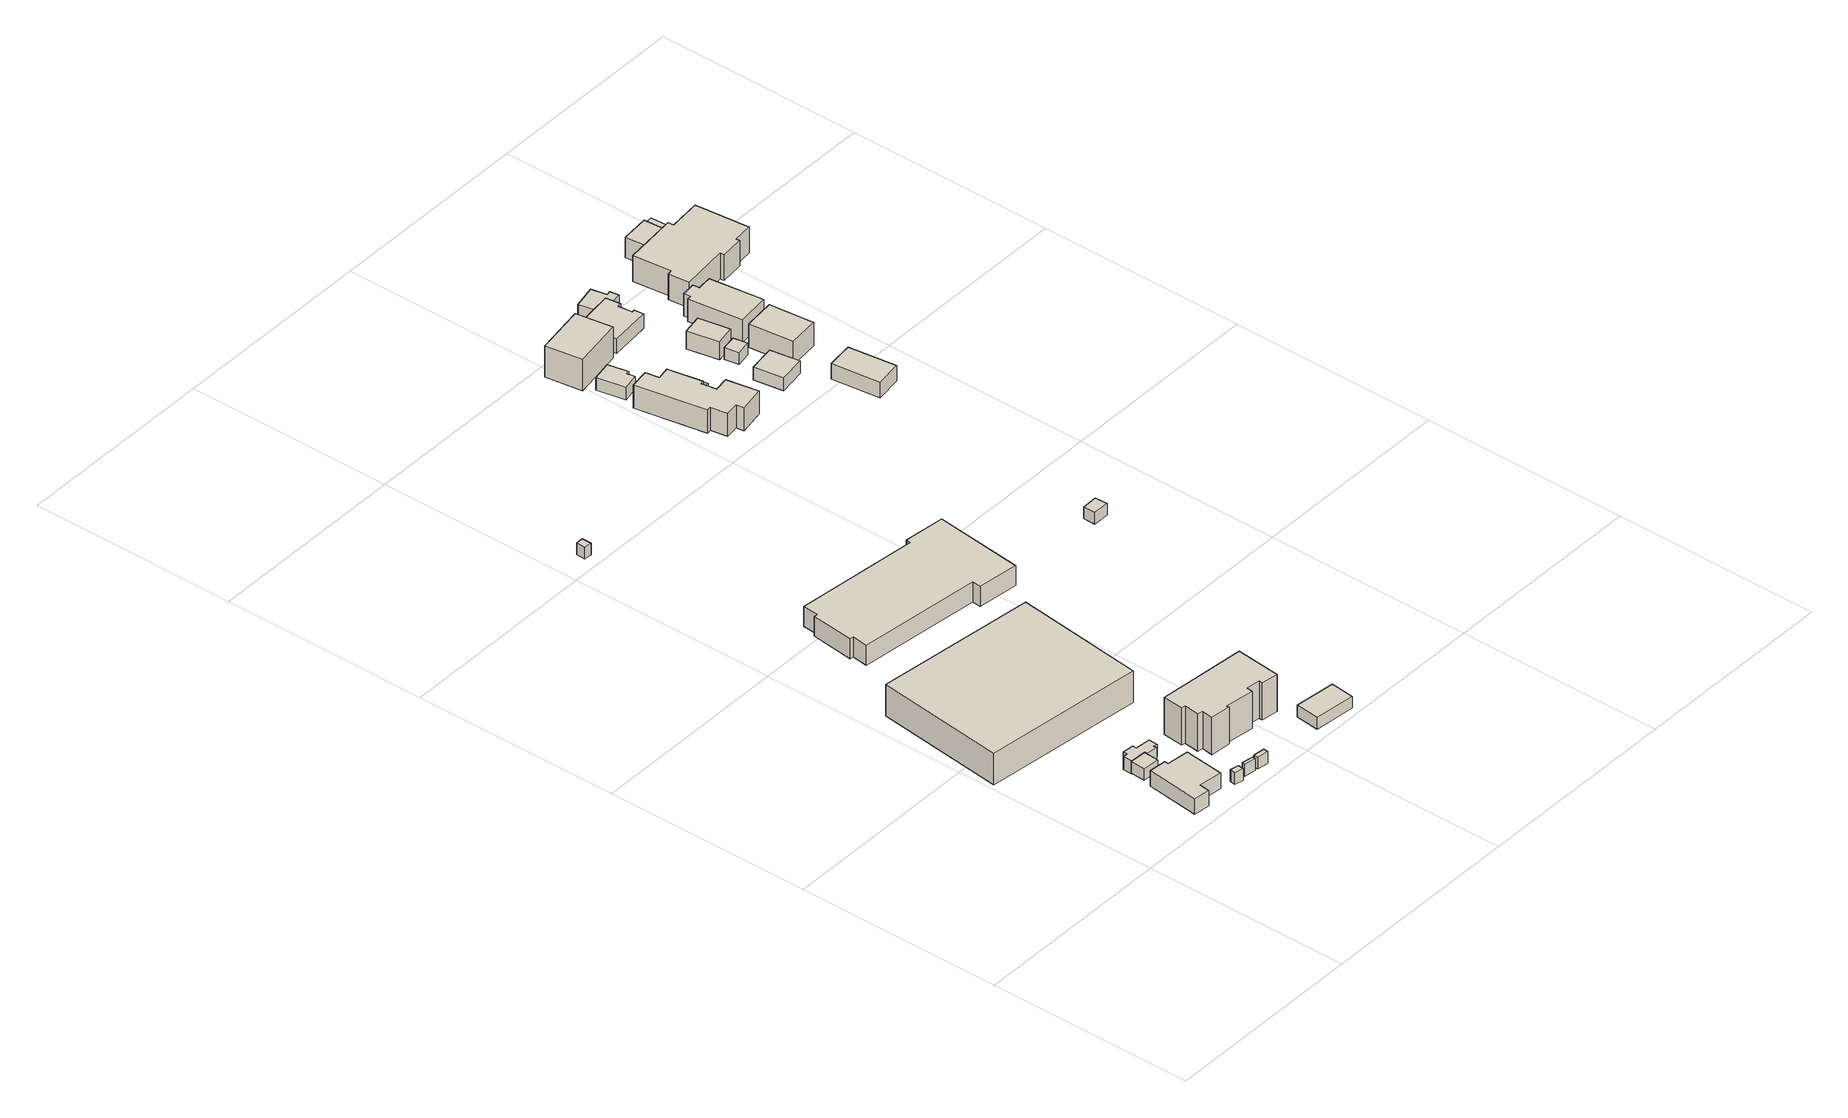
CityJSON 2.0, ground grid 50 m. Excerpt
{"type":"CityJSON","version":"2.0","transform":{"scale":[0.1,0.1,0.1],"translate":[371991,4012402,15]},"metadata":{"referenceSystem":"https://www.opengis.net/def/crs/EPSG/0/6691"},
"CityObjects":{
"building1":{"type":"Building","attributes":{"枝番":1,"利根川水系渡良瀬川洪水浸水想定区域（計画規模）.規模":"L1","利根川水系渡良瀬川洪水浸水想定区域（計画規模）.浸水ランク":"2","利根川水系渡良瀬川洪水浸水想定区域（計画規模）.浸水深":0.56,"利根川水系渡良瀬川洪水浸水想定区域（想定最大規模）.規模":"L2","利根川水系渡良瀬川洪水浸水想定区域（想定最大規模）.浸水ランク":"2","利根川水系渡良瀬川洪水浸水想定区域（想定最大規模）.浸水深":1.34,"利根川水系渡良瀬川洪水浸水想定区域（想定最大規模）.継続時間":16.8,"利根川水系矢場川洪水浸水想定区域（想定最大規模）.規模":"L2","利根川水系矢場川洪水浸水想定区域（想定最大規模）.浸水ランク":"1","利根川水系矢場川洪水浸水想定区域（想定最大規模）.浸水深":0.15,"利根川水系利根川洪水浸水想定区域（計画規模）.規模":"L1","利根川水系利根川洪水浸水想定区域（計画規模）.浸水ランク":"2","利根川水系利根川洪水浸水想定区域（計画規模）.浸水深":1.8,"利根川水系利根川洪水浸水想定区域（想定最大規模）.規模":"L2","利根川水系利根川洪水浸水想定区域（想定最大規模）.浸水ランク":"3","利根川水系利根川洪水浸水想定区域（想定最大規模）.浸水深":4.03,"usage":"411","measuredHeight":4.9,"BuildingDetails.prefecture":"10","BuildingDetails.city":"10207","BuildingDetails.surveyYear":2016},"geometry":[{"type":"Solid","lod":"1","boundaries":[[[[0,1,2,3,4,5,6,7]],[[6,8,9,7]],[[5,10,8,6]],[[4,11,10,5]],[[3,12,11,4]],[[2,13,12,3]],[[1,14,13,2]],[[0,15,14,1]],[[7,9,15,0]],[[8,10,11,12,13,14,15,9]]]]}]},
"building2":{"type":"Building","attributes":{"枝番":1,"利根川水系渡良瀬川洪水浸水想定区域（計画規模）.規模":"L1","利根川水系渡良瀬川洪水浸水想定区域（計画規模）.浸水ランク":"2","利根川水系渡良瀬川洪水浸水想定区域（計画規模）.浸水深":0.89,"利根川水系渡良瀬川洪水浸水想定区域（想定最大規模）.規模":"L2","利根川水系渡良瀬川洪水浸水想定区域（想定最大規模）.浸水ランク":"2","利根川水系渡良瀬川洪水浸水想定区域（想定最大規模）.浸水深":1.68,"利根川水系渡良瀬川洪水浸水想定区域（想定最大規模）.継続時間":16.8,"利根川水系矢場川洪水浸水想定区域（想定最大規模）.規模":"L2","利根川水系矢場川洪水浸水想定区域（想定最大規模）.浸水ランク":"1","利根川水系矢場川洪水浸水想定区域（想定最大規模）.浸水深":0.45,"利根川水系利根川洪水浸水想定区域（計画規模）.規模":"L1","利根川水系利根川洪水浸水想定区域（計画規模）.浸水ランク":"2","利根川水系利根川洪水浸水想定区域（計画規模）.浸水深":2.1,"利根川水系利根川洪水浸水想定区域（想定最大規模）.規模":"L2","利根川水系利根川洪水浸水想定区域（想定最大規模）.浸水ランク":"3","利根川水系利根川洪水浸水想定区域（想定最大規模）.浸水深":4.33,"measuredHeight":3.6,"BuildingDetails.prefecture":"10","BuildingDetails.city":"10207"},"geometry":[{"type":"Solid","lod":"1","boundaries":[[[[16,17,18,19]],[[18,20,21,19]],[[17,22,20,18]],[[16,23,22,17]],[[19,21,23,16]],[[20,22,23,21]]]]}]},
"building3":{"type":"Building","attributes":{"枝番":1,"利根川水系渡良瀬川洪水浸水想定区域（計画規模）.規模":"L1","利根川水系渡良瀬川洪水浸水想定区域（計画規模）.浸水ランク":"2","利根川水系渡良瀬川洪水浸水想定区域（計画規模）.浸水深":0.82,"利根川水系渡良瀬川洪水浸水想定区域（想定最大規模）.規模":"L2","利根川水系渡良瀬川洪水浸水想定区域（想定最大規模）.浸水ランク":"2","利根川水系渡良瀬川洪水浸水想定区域（想定最大規模）.浸水深":1.62,"利根川水系渡良瀬川洪水浸水想定区域（想定最大規模）.継続時間":16.8,"利根川水系矢場川洪水浸水想定区域（想定最大規模）.規模":"L2","利根川水系矢場川洪水浸水想定区域（想定最大規模）.浸水ランク":"1","利根川水系矢場川洪水浸水想定区域（想定最大規模）.浸水深":0.35,"利根川水系多々良川洪水浸水想定区域（想定最大規模）.規模":"L2","利根川水系多々良川洪水浸水想定区域（想定最大規模）.浸水ランク":"2","利根川水系多々良川洪水浸水想定区域（想定最大規模）.浸水深":0.7,"利根川水系利根川洪水浸水想定区域（計画規模）.規模":"L1","利根川水系利根川洪水浸水想定区域（計画規模）.浸水ランク":"2","利根川水系利根川洪水浸水想定区域（計画規模）.浸水深":2,"利根川水系利根川洪水浸水想定区域（想定最大規模）.規模":"L2","利根川水系利根川洪水浸水想定区域（想定最大規模）.浸水ランク":"3","利根川水系利根川洪水浸水想定区域（想定最大規模）.浸水深":4.23,"usage":"411","measuredHeight":3.8,"BuildingDetails.prefecture":"10","BuildingDetails.city":"10207","BuildingDetails.surveyYear":2016},"geometry":[{"type":"Solid","lod":"1","boundaries":[[[[24,25,26,27,28,29,30,31,32,33,34,35]],[[34,36,37,35]],[[33,38,36,34]],[[32,39,38,33]],[[31,40,39,32]],[[30,41,40,31]],[[29,42,41,30]],[[28,43,42,29]],[[27,44,43,28]],[[26,45,44,27]],[[25,46,45,26]],[[24,47,46,25]],[[35,37,47,24]],[[36,38,39,40,41,42,43,44,45,46,47,37]]]]}]},
"building4":{"type":"Building","attributes":{"枝番":1,"利根川水系渡良瀬川洪水浸水想定区域（計画規模）.規模":"L1","利根川水系渡良瀬川洪水浸水想定区域（計画規模）.浸水ランク":"1","利根川水系渡良瀬川洪水浸水想定区域（計画規模）.浸水深":0.45,"利根川水系渡良瀬川洪水浸水想定区域（計画規模）.継続時間":1.1,"利根川水系渡良瀬川洪水浸水想定区域（想定最大規模）.規模":"L2","利根川水系渡良瀬川洪水浸水想定区域（想定最大規模）.浸水ランク":"2","利根川水系渡良瀬川洪水浸水想定区域（想定最大規模）.浸水深":1.2,"利根川水系渡良瀬川洪水浸水想定区域（想定最大規模）.継続時間":21.2,"利根川水系矢場川洪水浸水想定区域（想定最大規模）.規模":"L2","利根川水系矢場川洪水浸水想定区域（想定最大規模）.浸水ランク":"1","利根川水系矢場川洪水浸水想定区域（想定最大規模）.浸水深":0.02,"利根川水系利根川洪水浸水想定区域（計画規模）.規模":"L1","利根川水系利根川洪水浸水想定区域（計画規模）.浸水ランク":"2","利根川水系利根川洪水浸水想定区域（計画規模）.浸水深":1.7,"利根川水系利根川洪水浸水想定区域（想定最大規模）.規模":"L2","利根川水系利根川洪水浸水想定区域（想定最大規模）.浸水ランク":"3","利根川水系利根川洪水浸水想定区域（想定最大規模）.浸水深":3.93,"BuildingDetails.prefecture":"10","BuildingDetails.city":"10207"},"geometry":[{"type":"Solid","lod":"1","boundaries":[[[[48,49,50,51]],[[50,52,53,51]],[[49,54,52,50]],[[48,55,54,49]],[[51,53,55,48]],[[52,54,55,53]]]]}]},
"building5":{"type":"Building","attributes":{"枝番":1,"利根川水系渡良瀬川洪水浸水想定区域（計画規模）.規模":"L1","利根川水系渡良瀬川洪水浸水想定区域（計画規模）.浸水ランク":"2","利根川水系渡良瀬川洪水浸水想定区域（計画規模）.浸水深":0.54,"利根川水系渡良瀬川洪水浸水想定区域（計画規模）.継続時間":3.1,"利根川水系渡良瀬川洪水浸水想定区域（想定最大規模）.規模":"L2","利根川水系渡良瀬川洪水浸水想定区域（想定最大規模）.浸水ランク":"2","利根川水系渡良瀬川洪水浸水想定区域（想定最大規模）.浸水深":1.29,"利根川水系渡良瀬川洪水浸水想定区域（想定最大規模）.継続時間":29,"利根川水系矢場川洪水浸水想定区域（想定最大規模）.規模":"L2","利根川水系矢場川洪水浸水想定区域（想定最大規模）.浸水ランク":"1","利根川水系矢場川洪水浸水想定区域（想定最大規模）.浸水深":0.12,"利根川水系利根川洪水浸水想定区域（計画規模）.規模":"L1","利根川水系利根川洪水浸水想定区域（計画規模）.浸水ランク":"2","利根川水系利根川洪水浸水想定区域（計画規模）.浸水深":1.8,"利根川水系利根川洪水浸水想定区域（想定最大規模）.規模":"L2","利根川水系利根川洪水浸水想定区域（想定最大規模）.浸水ランク":"3","利根川水系利根川洪水浸水想定区域（想定最大規模）.浸水深":4.03,"BuildingDetails.prefecture":"10","BuildingDetails.city":"10207"},"geometry":[{"type":"Solid","lod":"1","boundaries":[[[[56,57,58,59]],[[58,60,61,59]],[[57,62,60,58]],[[56,63,62,57]],[[59,61,63,56]],[[60,62,63,61]]]]}]},
"building6":{"type":"Building","attributes":{"枝番":1,"利根川水系渡良瀬川洪水浸水想定区域（計画規模）.規模":"L1","利根川水系渡良瀬川洪水浸水想定区域（計画規模）.浸水ランク":"2","利根川水系渡良瀬川洪水浸水想定区域（計画規模）.浸水深":1.13,"利根川水系渡良瀬川洪水浸水想定区域（計画規模）.継続時間":7.5,"利根川水系渡良瀬川洪水浸水想定区域（想定最大規模）.規模":"L2","利根川水系渡良瀬川洪水浸水想定区域（想定最大規模）.浸水ランク":"2","利根川水系渡良瀬川洪水浸水想定区域（想定最大規模）.浸水深":2.06,"利根川水系渡良瀬川洪水浸水想定区域（想定最大規模）.継続時間":78.6,"利根川水系矢場川洪水浸水想定区域（想定最大規模）.規模":"L2","利根川水系矢場川洪水浸水想定区域（想定最大規模）.浸水ランク":"2","利根川水系矢場川洪水浸水想定区域（想定最大規模）.浸水深":0.75,"利根川水系矢場川洪水浸水想定区域（想定最大規模）.継続時間":5,"利根川水系多々良川洪水浸水想定区域（想定最大規模）.規模":"L2","利根川水系多々良川洪水浸水想定区域（想定最大規模）.浸水ランク":"1","利根川水系多々良川洪水浸水想定区域（想定最大規模）.浸水深":0.4,"利根川水系利根川洪水浸水想定区域（計画規模）.規模":"L1","利根川水系利根川洪水浸水想定区域（計画規模）.浸水ランク":"2","利根川水系利根川洪水浸水想定区域（計画規模）.浸水深":2.4,"利根川水系利根川洪水浸水想定区域（想定最大規模）.規模":"L2","利根川水系利根川洪水浸水想定区域（想定最大規模）.浸水ランク":"3","利根川水系利根川洪水浸水想定区域（想定最大規模）.浸水深":4.63,"usage":"441","measuredHeight":14.6,"BuildingDetails.prefecture":"10","BuildingDetails.city":"10207","BuildingDetails.surveyYear":2016},"geometry":[{"type":"Solid","lod":"1","boundaries":[[[[64,65,66,67]],[[66,68,69,67]],[[65,70,68,66]],[[64,71,70,65]],[[67,69,71,64]],[[68,70,71,69]]]]}]},
"building7":{"type":"Building","attributes":{"枝番":1,"利根川水系渡良瀬川洪水浸水想定区域（計画規模）.規模":"L1","利根川水系渡良瀬川洪水浸水想定区域（計画規模）.浸水ランク":"2","利根川水系渡良瀬川洪水浸水想定区域（計画規模）.浸水深":0.52,"利根川水系渡良瀬川洪水浸水想定区域（計画規模）.継続時間":3.1,"利根川水系渡良瀬川洪水浸水想定区域（想定最大規模）.規模":"L2","利根川水系渡良瀬川洪水浸水想定区域（想定最大規模）.浸水ランク":"2","利根川水系渡良瀬川洪水浸水想定区域（想定最大規模）.浸水深":1.26,"利根川水系渡良瀬川洪水浸水想定区域（想定最大規模）.継続時間":29,"利根川水系矢場川洪水浸水想定区域（想定最大規模）.規模":"L2","利根川水系矢場川洪水浸水想定区域（想定最大規模）.浸水ランク":"1","利根川水系矢場川洪水浸水想定区域（想定最大規模）.浸水深":0.1,"利根川水系利根川洪水浸水想定区域（計画規模）.規模":"L1","利根川水系利根川洪水浸水想定区域（計画規模）.浸水ランク":"2","利根川水系利根川洪水浸水想定区域（計画規模）.浸水深":1.8,"利根川水系利根川洪水浸水想定区域（想定最大規模）.規模":"L2","利根川水系利根川洪水浸水想定区域（想定最大規模）.浸水ランク":"3","利根川水系利根川洪水浸水想定区域（想定最大規模）.浸水深":4.03,"BuildingDetails.prefecture":"10","BuildingDetails.city":"10207"},"geometry":[{"type":"Solid","lod":"1","boundaries":[[[[72,73,74,75]],[[74,76,77,75]],[[73,78,76,74]],[[72,79,78,73]],[[75,77,79,72]],[[76,78,79,77]]]]}]},
"building8":{"type":"Building","attributes":{"枝番":1,"利根川水系渡良瀬川洪水浸水想定区域（計画規模）.規模":"L1","利根川水系渡良瀬川洪水浸水想定区域（計画規模）.浸水ランク":"2","利根川水系渡良瀬川洪水浸水想定区域（計画規模）.浸水深":0.8,"利根川水系渡良瀬川洪水浸水想定区域（想定最大規模）.規模":"L2","利根川水系渡良瀬川洪水浸水想定区域（想定最大規模）.浸水ランク":"2","利根川水系渡良瀬川洪水浸水想定区域（想定最大規模）.浸水深":1.68,"利根川水系渡良瀬川洪水浸水想定区域（想定最大規模）.継続時間":9.3,"利根川水系矢場川洪水浸水想定区域（想定最大規模）.規模":"L2","利根川水系矢場川洪水浸水想定区域（想定最大規模）.浸水ランク":"1","利根川水系矢場川洪水浸水想定区域（想定最大規模）.浸水深":0.3,"利根川水系多々良川洪水浸水想定区域（想定最大規模）.規模":"L2","利根川水系多々良川洪水浸水想定区域（想定最大規模）.浸水ランク":"1","利根川水系多々良川洪水浸水想定区域（想定最大規模）.浸水深":0.13,"利根川水系利根川洪水浸水想定区域（計画規模）.規模":"L1","利根川水系利根川洪水浸水想定区域（計画規模）.浸水ランク":"2","利根川水系利根川洪水浸水想定区域（計画規模）.浸水深":1.9,"利根川水系利根川洪水浸水想定区域（想定最大規模）.規模":"L2","利根川水系利根川洪水浸水想定区域（想定最大規模）.浸水ランク":"3","利根川水系利根川洪水浸水想定区域（想定最大規模）.浸水深":4.13,"BuildingDetails.prefecture":"10","BuildingDetails.city":"10207"},"geometry":[{"type":"Solid","lod":"1","boundaries":[[[[80,81,82,83]],[[82,84,85,83]],[[81,86,84,82]],[[80,87,86,81]],[[83,85,87,80]],[[84,86,87,85]]]]}]},
"building9":{"type":"Building","attributes":{"枝番":1,"利根川水系渡良瀬川洪水浸水想定区域（計画規模）.規模":"L1","利根川水系渡良瀬川洪水浸水想定区域（計画規模）.浸水ランク":"1","利根川水系渡良瀬川洪水浸水想定区域（計画規模）.浸水深":0.28,"利根川水系渡良瀬川洪水浸水想定区域（想定最大規模）.規模":"L2","利根川水系渡良瀬川洪水浸水想定区域（想定最大規模）.浸水ランク":"2","利根川水系渡良瀬川洪水浸水想定区域（想定最大規模）.浸水深":1.02,"利根川水系渡良瀬川洪水浸水想定区域（想定最大規模）.継続時間":22.6,"利根川水系矢場川洪水浸水想定区域（想定最大規模）.規模":"L2","利根川水系矢場川洪水浸水想定区域（想定最大規模）.浸水ランク":"1","利根川水系矢場川洪水浸水想定区域（想定最大規模）.浸水深":0.04,"利根川水系利根川洪水浸水想定区域（計画規模）.規模":"L1","利根川水系利根川洪水浸水想定区域（計画規模）.浸水ランク":"2","利根川水系利根川洪水浸水想定区域（計画規模）.浸水深":1.6,"利根川水系利根川洪水浸水想定区域（想定最大規模）.規模":"L2","利根川水系利根川洪水浸水想定区域（想定最大規模）.浸水ランク":"3","利根川水系利根川洪水浸水想定区域（想定最大規模）.浸水深":3.83,"usage":"411","measuredHeight":11.7,"BuildingDetails.prefecture":"10","BuildingDetails.city":"10207","BuildingDetails.surveyYear":2016},"geometry":[{"type":"Solid","lod":"1","boundaries":[[[[88,89,90,91,92,93,94,95,96,97,98,99,100,101]],[[100,102,103,101]],[[99,104,102,100]],[[98,105,104,99]],[[97,106,105,98]],[[96,107,106,97]],[[95,108,107,96]],[[94,109,108,95]],[[93,110,109,94]],[[92,111,110,93]],[[91,112,111,92]],[[90,113,112,91]],[[89,114,113,90]],[[88,115,114,89]],[[101,103,115,88]],[[102,104,105,106,107,108,109,110,111,112,113,114,115,103]]]]}]},
"building10":{"type":"Building","attributes":{"枝番":1,"利根川水系渡良瀬川洪水浸水想定区域（計画規模）.規模":"L1","利根川水系渡良瀬川洪水浸水想定区域（計画規模）.浸水ランク":"2","利根川水系渡良瀬川洪水浸水想定区域（計画規模）.浸水深":0.55,"利根川水系渡良瀬川洪水浸水想定区域（計画規模）.継続時間":3.1,"利根川水系渡良瀬川洪水浸水想定区域（想定最大規模）.規模":"L2","利根川水系渡良瀬川洪水浸水想定区域（想定最大規模）.浸水ランク":"2","利根川水系渡良瀬川洪水浸水想定区域（想定最大規模）.浸水深":1.26,"利根川水系渡良瀬川洪水浸水想定区域（想定最大規模）.継続時間":29,"利根川水系矢場川洪水浸水想定区域（想定最大規模）.規模":"L2","利根川水系矢場川洪水浸水想定区域（想定最大規模）.浸水ランク":"1","利根川水系矢場川洪水浸水想定区域（想定最大規模）.浸水深":0.15,"利根川水系利根川洪水浸水想定区域（計画規模）.規模":"L1","利根川水系利根川洪水浸水想定区域（計画規模）.浸水ランク":"2","利根川水系利根川洪水浸水想定区域（計画規模）.浸水深":1.9,"利根川水系利根川洪水浸水想定区域（想定最大規模）.規模":"L2","利根川水系利根川洪水浸水想定区域（想定最大規模）.浸水ランク":"3","利根川水系利根川洪水浸水想定区域（想定最大規模）.浸水深":4.13,"BuildingDetails.prefecture":"10","BuildingDetails.city":"10207"},"geometry":[{"type":"Solid","lod":"1","boundaries":[[[[116,117,118,119]],[[118,120,121,119]],[[117,122,120,118]],[[116,123,122,117]],[[119,121,123,116]],[[120,122,123,121]]]]}]},
"building11":{"type":"Building","attributes":{"枝番":1,"利根川水系渡良瀬川洪水浸水想定区域（計画規模）.規模":"L1","利根川水系渡良瀬川洪水浸水想定区域（計画規模）.浸水ランク":"2","利根川水系渡良瀬川洪水浸水想定区域（計画規模）.浸水深":0.96,"利根川水系渡良瀬川洪水浸水想定区域（計画規模）.継続時間":6.2,"利根川水系渡良瀬川洪水浸水想定区域（想定最大規模）.規模":"L2","利根川水系渡良瀬川洪水浸水想定区域（想定最大規模）.浸水ランク":"2","利根川水系渡良瀬川洪水浸水想定区域（想定最大規模）.浸水深":1.72,"利根川水系渡良瀬川洪水浸水想定区域（想定最大規模）.継続時間":68.7,"利根川水系矢場川洪水浸水想定区域（想定最大規模）.規模":"L2","利根川水系矢場川洪水浸水想定区域（想定最大規模）.浸水ランク":"1","利根川水系矢場川洪水浸水想定区域（想定最大規模）.浸水深":0.45,"利根川水系多々良川洪水浸水想定区域（想定最大規模）.規模":"L2","利根川水系多々良川洪水浸水想定区域（想定最大規模）.浸水ランク":"1","利根川水系多々良川洪水浸水想定区域（想定最大規模）.浸水深":0.11,"利根川水系利根川洪水浸水想定区域（計画規模）.規模":"L1","利根川水系利根川洪水浸水想定区域（計画規模）.浸水ランク":"2","利根川水系利根川洪水浸水想定区域（計画規模）.浸水深":2.1,"利根川水系利根川洪水浸水想定区域（想定最大規模）.規模":"L2","利根川水系利根川洪水浸水想定区域（想定最大規模）.浸水ランク":"3","利根川水系利根川洪水浸水想定区域（想定最大規模）.浸水深":4.33,"usage":"431","measuredHeight":5.6,"BuildingDetails.prefecture":"10","BuildingDetails.city":"10207","BuildingDetails.surveyYear":2016},"geometry":[{"type":"Solid","lod":"1","boundaries":[[[[124,125,126,127,128,129,130,131,132,133,134,135]],[[134,136,137,135]],[[133,138,136,134]],[[132,139,138,133]],[[131,140,139,132]],[[130,141,140,131]],[[129,142,141,130]],[[128,143,142,129]],[[127,144,143,128]],[[126,145,144,127]],[[125,146,145,126]],[[124,147,146,125]],[[135,137,147,124]],[[136,138,139,140,141,142,143,144,145,146,147,137]]]]}]},
"building12":{"type":"Building","attributes":{"枝番":1,"利根川水系渡良瀬川洪水浸水想定区域（計画規模）.規模":"L1","利根川水系渡良瀬川洪水浸水想定区域（計画規模）.浸水ランク":"2","利根川水系渡良瀬川洪水浸水想定区域（計画規模）.浸水深":0.55,"利根川水系渡良瀬川洪水浸水想定区域（計画規模）.継続時間":0.9,"利根川水系渡良瀬川洪水浸水想定区域（想定最大規模）.規模":"L2","利根川水系渡良瀬川洪水浸水想定区域（想定最大規模）.浸水ランク":"2","利根川水系渡良瀬川洪水浸水想定区域（想定最大規模）.浸水深":1.27,"利根川水系渡良瀬川洪水浸水想定区域（想定最大規模）.継続時間":37.7,"利根川水系矢場川洪水浸水想定区域（想定最大規模）.規模":"L2","利根川水系矢場川洪水浸水想定区域（想定最大規模）.浸水ランク":"1","利根川水系矢場川洪水浸水想定区域（想定最大規模）.浸水深":0.18,"利根川水系多々良川洪水浸水想定区域（想定最大規模）.規模":"L2","利根川水系多々良川洪水浸水想定区域（想定最大規模）.浸水ランク":"1","利根川水系多々良川洪水浸水想定区域（想定最大規模）.浸水深":0.04,"利根川水系利根川洪水浸水想定区域（計画規模）.規模":"L1","利根川水系利根川洪水浸水想定区域（計画規模）.浸水ランク":"2","利根川水系利根川洪水浸水想定区域（計画規模）.浸水深":2.1,"利根川水系利根川洪水浸水想定区域（想定最大規模）.規模":"L2","利根川水系利根川洪水浸水想定区域（想定最大規模）.浸水ランク":"3","利根川水系利根川洪水浸水想定区域（想定最大規模）.浸水深":4.33,"usage":"454","BuildingDetails.prefecture":"10","BuildingDetails.city":"10207","BuildingDetails.surveyYear":2016},"geometry":[{"type":"Solid","lod":"1","boundaries":[[[[148,149,150,151]],[[150,152,153,151]],[[149,154,152,150]],[[148,155,154,149]],[[151,153,155,148]],[[152,154,155,153]]]]}]},
"building13":{"type":"Building","attributes":{"枝番":1,"利根川水系渡良瀬川洪水浸水想定区域（想定最大規模）.規模":"L2","利根川水系渡良瀬川洪水浸水想定区域（想定最大規模）.浸水ランク":"2","利根川水系渡良瀬川洪水浸水想定区域（想定最大規模）.浸水深":0.79,"利根川水系渡良瀬川洪水浸水想定区域（想定最大規模）.継続時間":1.2,"利根川水系利根川洪水浸水想定区域（計画規模）.規模":"L1","利根川水系利根川洪水浸水想定区域（計画規模）.浸水ランク":"2","利根川水系利根川洪水浸水想定区域（計画規模）.浸水深":1,"利根川水系利根川洪水浸水想定区域（想定最大規模）.規模":"L2","利根川水系利根川洪水浸水想定区域（想定最大規模）.浸水ランク":"3","利根川水系利根川洪水浸水想定区域（想定最大規模）.浸水深":3.23,"measuredHeight":6.2,"BuildingDetails.prefecture":"10","BuildingDetails.city":"10207"},"geometry":[{"type":"Solid","lod":"1","boundaries":[[[[156,157,158,159,160,161]],[[160,162,163,161]],[[159,164,162,160]],[[158,165,164,159]],[[157,166,165,158]],[[156,167,166,157]],[[161,163,167,156]],[[162,164,165,166,167,163]]]]}]},
"building14":{"type":"Building","attributes":{"枝番":1,"利根川水系渡良瀬川洪水浸水想定区域（計画規模）.規模":"L1","利根川水系渡良瀬川洪水浸水想定区域（計画規模）.浸水ランク":"1","利根川水系渡良瀬川洪水浸水想定区域（計画規模）.浸水深":0.14,"利根川水系渡良瀬川洪水浸水想定区域（計画規模）.継続時間":3.7,"利根川水系渡良瀬川洪水浸水想定区域（想定最大規模）.規模":"L2","利根川水系渡良瀬川洪水浸水想定区域（想定最大規模）.浸水ランク":"2","利根川水系渡良瀬川洪水浸水想定区域（想定最大規模）.浸水深":1.01,"利根川水系渡良瀬川洪水浸水想定区域（想定最大規模）.継続時間":24.6,"利根川水系矢場川洪水浸水想定区域（想定最大規模）.規模":"L2","利根川水系矢場川洪水浸水想定区域（想定最大規模）.浸水ランク":"1","利根川水系矢場川洪水浸水想定区域（想定最大規模）.浸水深":0.16,"利根川水系多々良川洪水浸水想定区域（想定最大規模）.規模":"L2","利根川水系多々良川洪水浸水想定区域（想定最大規模）.浸水ランク":"1","利根川水系多々良川洪水浸水想定区域（想定最大規模）.浸水深":0.02,"利根川水系利根川洪水浸水想定区域（計画規模）.規模":"L1","利根川水系利根川洪水浸水想定区域（計画規模）.浸水ランク":"2","利根川水系利根川洪水浸水想定区域（計画規模）.浸水深":1.3,"利根川水系利根川洪水浸水想定区域（想定最大規模）.規模":"L2","利根川水系利根川洪水浸水想定区域（想定最大規模）.浸水ランク":"3","利根川水系利根川洪水浸水想定区域（想定最大規模）.浸水深":3.53,"usage":"411","measuredHeight":7.4,"BuildingDetails.prefecture":"10","BuildingDetails.city":"10207","BuildingDetails.surveyYear":2016},"geometry":[{"type":"Solid","lod":"1","boundaries":[[[[168,169,170,171,172,173,174,175,176,177,178,179,180,181]],[[180,182,183,181]],[[179,184,182,180]],[[178,185,184,179]],[[177,186,185,178]],[[176,187,186,177]],[[175,188,187,176]],[[174,189,188,175]],[[173,190,189,174]],[[172,191,190,173]],[[171,192,191,172]],[[170,193,192,171]],[[169,194,193,170]],[[168,195,194,169]],[[181,183,195,168]],[[182,184,185,186,187,188,189,190,191,192,193,194,195,183]]]]}]},
"building15":{"type":"Building","attributes":{"枝番":1,"利根川水系渡良瀬川洪水浸水想定区域（計画規模）.規模":"L1","利根川水系渡良瀬川洪水浸水想定区域（計画規模）.浸水ランク":"2","利根川水系渡良瀬川洪水浸水想定区域（計画規模）.浸水深":0.54,"利根川水系渡良瀬川洪水浸水想定区域（計画規模）.継続時間":3.7,"利根川水系渡良瀬川洪水浸水想定区域（想定最大規模）.規模":"L2","利根川水系渡良瀬川洪水浸水想定区域（想定最大規模）.浸水ランク":"1","利根川水系渡良瀬川洪水浸水想定区域（想定最大規模）.浸水深":0.09,"利根川水系渡良瀬川洪水浸水想定区域（想定最大規模）.継続時間":1.2,"利根川水系矢場川洪水浸水想定区域（想定最大規模）.規模":"L2","利根川水系矢場川洪水浸水想定区域（想定最大規模）.浸水ランク":"1","利根川水系矢場川洪水浸水想定区域（想定最大規模）.浸水深":0.05,"利根川水系利根川洪水浸水想定区域（計画規模）.規模":"L1","利根川水系利根川洪水浸水想定区域（計画規模）.浸水ランク":"1","利根川水系利根川洪水浸水想定区域（計画規模）.浸水深":0.302,"利根川水系利根川洪水浸水想定区域（想定最大規模）.規模":"L2","利根川水系利根川洪水浸水想定区域（想定最大規模）.浸水ランク":"2","利根川水系利根川洪水浸水想定区域（想定最大規模）.浸水深":2.53,"usage":"411","measuredHeight":9.2,"BuildingDetails.prefecture":"10","BuildingDetails.city":"10207","BuildingDetails.surveyYear":2016},"geometry":[{"type":"Solid","lod":"1","boundaries":[[[[196,197,198,199]],[[198,200,201,199]],[[197,202,200,198]],[[196,203,202,197]],[[199,201,203,196]],[[200,202,203,201]]]]}]},
"building16":{"type":"Building","attributes":{"枝番":1,"利根川水系渡良瀬川洪水浸水想定区域（計画規模）.規模":"L1","利根川水系渡良瀬川洪水浸水想定区域（計画規模）.浸水ランク":"1","利根川水系渡良瀬川洪水浸水想定区域（計画規模）.浸水深":0.14,"利根川水系渡良瀬川洪水浸水想定区域（計画規模）.継続時間":3.7,"利根川水系渡良瀬川洪水浸水想定区域（想定最大規模）.規模":"L2","利根川水系渡良瀬川洪水浸水想定区域（想定最大規模）.浸水ランク":"2","利根川水系渡良瀬川洪水浸水想定区域（想定最大規模）.浸水深":1.03,"利根川水系渡良瀬川洪水浸水想定区域（想定最大規模）.継続時間":1.2,"利根川水系矢場川洪水浸水想定区域（想定最大規模）.規模":"L2","利根川水系多々良川洪水浸水想定区域（想定最大規模）.規模":"L2","利根川水系利根川洪水浸水想定区域（計画規模）.規模":"L1","利根川水系利根川洪水浸水想定区域（計画規模）.浸水ランク":"2","利根川水系利根川洪水浸水想定区域（計画規模）.浸水深":1.3,"利根川水系利根川洪水浸水想定区域（想定最大規模）.規模":"L2","利根川水系利根川洪水浸水想定区域（想定最大規模）.浸水ランク":"3","利根川水系利根川洪水浸水想定区域（想定最大規模）.浸水深":3.53,"BuildingDetails.prefecture":"10","BuildingDetails.city":"10207"},"geometry":[{"type":"Solid","lod":"1","boundaries":[[[[204,205,206,207]],[[206,208,209,207]],[[205,210,208,206]],[[204,211,210,205]],[[207,209,211,204]],[[208,210,211,209]]]]}]},
"building17":{"type":"Building","attributes":{"枝番":1,"利根川水系渡良瀬川洪水浸水想定区域（計画規模）.規模":"L1","利根川水系渡良瀬川洪水浸水想定区域（計画規模）.浸水ランク":"1","利根川水系渡良瀬川洪水浸水想定区域（計画規模）.浸水深":0.04,"利根川水系渡良瀬川洪水浸水想定区域（想定最大規模）.規模":"L2","利根川水系渡良瀬川洪水浸水想定区域（想定最大規模）.浸水ランク":"2","利根川水系渡良瀬川洪水浸水想定区域（想定最大規模）.浸水深":0.57,"利根川水系渡良瀬川洪水浸水想定区域（想定最大規模）.継続時間":4.7,"利根川水系矢場川洪水浸水想定区域（想定最大規模）.規模":"L2","利根川水系利根川洪水浸水想定区域（計画規模）.規模":"L1","利根川水系利根川洪水浸水想定区域（計画規模）.浸水ランク":"2","利根川水系利根川洪水浸水想定区域（計画規模）.浸水深":0.802,"利根川水系利根川洪水浸水想定区域（想定最大規模）.規模":"L2","利根川水系利根川洪水浸水想定区域（想定最大規模）.浸水ランク":"3","利根川水系利根川洪水浸水想定区域（想定最大規模）.浸水深":3.03,"usage":"411","measuredHeight":5.7,"BuildingDetails.prefecture":"10","BuildingDetails.city":"10207","BuildingDetails.surveyYear":2016},"geometry":[{"type":"Solid","lod":"1","boundaries":[[[[212,213,214,215,216,217,218,219]],[[218,220,221,219]],[[217,222,220,218]],[[216,223,222,217]],[[215,224,223,216]],[[214,225,224,215]],[[213,226,225,214]],[[212,227,226,213]],[[219,221,227,212]],[[220,222,223,224,225,226,227,221]]]]}]},
"building18":{"type":"Building","attributes":{"枝番":1,"利根川水系渡良瀬川洪水浸水想定区域（計画規模）.規模":"L1","利根川水系渡良瀬川洪水浸水想定区域（計画規模）.浸水ランク":"1","利根川水系渡良瀬川洪水浸水想定区域（計画規模）.浸水深":0.13,"利根川水系渡良瀬川洪水浸水想定区域（想定最大規模）.規模":"L2","利根川水系渡良瀬川洪水浸水想定区域（想定最大規模）.浸水ランク":"2","利根川水系渡良瀬川洪水浸水想定区域（想定最大規模）.浸水深":0.51,"利根川水系渡良瀬川洪水浸水想定区域（想定最大規模）.継続時間":4.4,"利根川水系利根川洪水浸水想定区域（計画規模）.規模":"L1","利根川水系利根川洪水浸水想定区域（計画規模）.浸水ランク":"2","利根川水系利根川洪水浸水想定区域（計画規模）.浸水深":1,"利根川水系利根川洪水浸水想定区域（想定最大規模）.規模":"L2","利根川水系利根川洪水浸水想定区域（想定最大規模）.浸水ランク":"3","利根川水系利根川洪水浸水想定区域（想定最大規模）.浸水深":3.23,"usage":"411","measuredHeight":3.5,"BuildingDetails.prefecture":"10","BuildingDetails.city":"10207","BuildingDetails.surveyYear":2016},"geometry":[{"type":"Solid","lod":"1","boundaries":[[[[228,229,230,231]],[[230,232,233,231]],[[229,234,232,230]],[[228,235,234,229]],[[231,233,235,228]],[[232,234,235,233]]]]}]},
"building19":{"type":"Building","attributes":{"枝番":1,"利根川水系渡良瀬川洪水浸水想定区域（計画規模）.規模":"L1","利根川水系渡良瀬川洪水浸水想定区域（計画規模）.浸水ランク":"1","利根川水系渡良瀬川洪水浸水想定区域（計画規模）.浸水深":0.03,"利根川水系渡良瀬川洪水浸水想定区域（想定最大規模）.規模":"L2","利根川水系渡良瀬川洪水浸水想定区域（想定最大規模）.浸水ランク":"2","利根川水系渡良瀬川洪水浸水想定区域（想定最大規模）.浸水深":0.7,"利根川水系利根川洪水浸水想定区域（計画規模）.規模":"L1","利根川水系利根川洪水浸水想定区域（計画規模）.浸水ランク":"2","利根川水系利根川洪水浸水想定区域（計画規模）.浸水深":1.1,"利根川水系利根川洪水浸水想定区域（想定最大規模）.規模":"L2","利根川水系利根川洪水浸水想定区域（想定最大規模）.浸水ランク":"3","利根川水系利根川洪水浸水想定区域（想定最大規模）.浸水深":3.33,"BuildingDetails.prefecture":"10","BuildingDetails.city":"10207"},"geometry":[{"type":"Solid","lod":"1","boundaries":[[[[236,237,238,239]],[[238,240,241,239]],[[237,242,240,238]],[[236,243,242,237]],[[239,241,243,236]],[[240,242,243,241]]]]}]},
"building20":{"type":"Building","attributes":{"枝番":1,"利根川水系渡良瀬川洪水浸水想定区域（計画規模）.規模":"L1","利根川水系渡良瀬川洪水浸水想定区域（計画規模）.浸水ランク":"1","利根川水系渡良瀬川洪水浸水想定区域（計画規模）.浸水深":0.03,"利根川水系渡良瀬川洪水浸水想定区域（想定最大規模）.規模":"L2","利根川水系渡良瀬川洪水浸水想定区域（想定最大規模）.浸水ランク":"2","利根川水系渡良瀬川洪水浸水想定区域（想定最大規模）.浸水深":0.81,"利根川水系利根川洪水浸水想定区域（計画規模）.規模":"L1","利根川水系利根川洪水浸水想定区域（計画規模）.浸水ランク":"2","利根川水系利根川洪水浸水想定区域（計画規模）.浸水深":1.1,"利根川水系利根川洪水浸水想定区域（想定最大規模）.規模":"L2","利根川水系利根川洪水浸水想定区域（想定最大規模）.浸水ランク":"3","利根川水系利根川洪水浸水想定区域（想定最大規模）.浸水深":3.33,"usage":"411","measuredHeight":5,"BuildingDetails.prefecture":"10","BuildingDetails.city":"10207","BuildingDetails.surveyYear":2016},"geometry":[{"type":"Solid","lod":"1","boundaries":[[[[244,245,246,247]],[[246,248,249,247]],[[245,250,248,246]],[[244,251,250,245]],[[247,249,251,244]],[[248,250,251,249]]]]}]},
"building21":{"type":"Building","attributes":{"枝番":1,"利根川水系渡良瀬川洪水浸水想定区域（計画規模）.規模":"L1","利根川水系渡良瀬川洪水浸水想定区域（計画規模）.浸水ランク":"1","利根川水系渡良瀬川洪水浸水想定区域（計画規模）.浸水深":0.04,"利根川水系渡良瀬川洪水浸水想定区域（想定最大規模）.規模":"L2","利根川水系渡良瀬川洪水浸水想定区域（想定最大規模）.浸水ランク":"2","利根川水系渡良瀬川洪水浸水想定区域（想定最大規模）.浸水深":0.86,"利根川水系渡良瀬川洪水浸水想定区域（想定最大規模）.継続時間":4.7,"利根川水系矢場川洪水浸水想定区域（想定最大規模）.規模":"L2","利根川水系矢場川洪水浸水想定区域（想定最大規模）.浸水ランク":"1","利根川水系矢場川洪水浸水想定区域（想定最大規模）.浸水深":0.05,"利根川水系利根川洪水浸水想定区域（計画規模）.規模":"L1","利根川水系利根川洪水浸水想定区域（計画規模）.浸水ランク":"2","利根川水系利根川洪水浸水想定区域（計画規模）.浸水深":1.1,"利根川水系利根川洪水浸水想定区域（想定最大規模）.規模":"L2","利根川水系利根川洪水浸水想定区域（想定最大規模）.浸水ランク":"3","利根川水系利根川洪水浸水想定区域（想定最大規模）.浸水深":3.33,"measuredHeight":3.4,"BuildingDetails.prefecture":"10","BuildingDetails.city":"10207"},"geometry":[{"type":"Solid","lod":"1","boundaries":[[[[252,253,254,255,256,257,258,259]],[[258,260,261,259]],[[257,262,260,258]],[[256,263,262,257]],[[255,264,263,256]],[[254,265,264,255]],[[253,266,265,254]],[[252,267,266,253]],[[259,261,267,252]],[[260,262,263,264,265,266,267,261]]]]}]},
"building22":{"type":"Building","attributes":{"枝番":1,"利根川水系渡良瀬川洪水浸水想定区域（計画規模）.規模":"L1","利根川水系渡良瀬川洪水浸水想定区域（計画規模）.浸水ランク":"2","利根川水系渡良瀬川洪水浸水想定区域（計画規模）.浸水深":0.65,"利根川水系渡良瀬川洪水浸水想定区域（計画規模）.継続時間":2.9,"利根川水系渡良瀬川洪水浸水想定区域（想定最大規模）.規模":"L2","利根川水系渡良瀬川洪水浸水想定区域（想定最大規模）.浸水ランク":"2","利根川水系渡良瀬川洪水浸水想定区域（想定最大規模）.浸水深":1.38,"利根川水系渡良瀬川洪水浸水想定区域（想定最大規模）.継続時間":33.8,"利根川水系矢場川洪水浸水想定区域（想定最大規模）.規模":"L2","利根川水系矢場川洪水浸水想定区域（想定最大規模）.浸水ランク":"1","利根川水系矢場川洪水浸水想定区域（想定最大規模）.浸水深":0.23,"利根川水系多々良川洪水浸水想定区域（想定最大規模）.規模":"L2","利根川水系多々良川洪水浸水想定区域（想定最大規模）.浸水ランク":"1","利根川水系多々良川洪水浸水想定区域（想定最大規模）.浸水深":0.01,"利根川水系利根川洪水浸水想定区域（計画規模）.規模":"L1","利根川水系利根川洪水浸水想定区域（計画規模）.浸水ランク":"2","利根川水系利根川洪水浸水想定区域（計画規模）.浸水深":2,"利根川水系利根川洪水浸水想定区域（想定最大規模）.規模":"L2","利根川水系利根川洪水浸水想定区域（想定最大規模）.浸水ランク":"3","利根川水系利根川洪水浸水想定区域（想定最大規模）.浸水深":4.23,"usage":"451","measuredHeight":4.5,"BuildingDetails.prefecture":"10","BuildingDetails.city":"10207","BuildingDetails.surveyYear":2016},"geometry":[{"type":"Solid","lod":"1","boundaries":[[[[268,269,270,271]],[[270,272,273,271]],[[269,274,272,270]],[[268,275,274,269]],[[271,273,275,268]],[[272,274,275,273]]]]}]},
"building23":{"type":"Building","attributes":{"枝番":1,"利根川水系渡良瀬川洪水浸水想定区域（計画規模）.規模":"L1","利根川水系渡良瀬川洪水浸水想定区域（想定最大規模）.規模":"L2","利根川水系渡良瀬川洪水浸水想定区域（想定最大規模）.浸水ランク":"1","利根川水系渡良瀬川洪水浸水想定区域（想定最大規模）.浸水深":0.32,"利根川水系渡良瀬川洪水浸水想定区域（想定最大規模）.継続時間":4.4,"利根川水系利根川洪水浸水想定区域（計画規模）.規模":"L1","利根川水系利根川洪水浸水想定区域（計画規模）.浸水ランク":"2","利根川水系利根川洪水浸水想定区域（計画規模）.浸水深":0.801,"利根川水系利根川洪水浸水想定区域（想定最大規模）.規模":"L2","利根川水系利根川洪水浸水想定区域（想定最大規模）.浸水ランク":"3","利根川水系利根川洪水浸水想定区域（想定最大規模）.浸水深":3.03,"usage":"411","measuredHeight":6.9,"BuildingDetails.prefecture":"10","BuildingDetails.city":"10207","BuildingDetails.surveyYear":2016},"geometry":[{"type":"Solid","lod":"1","boundaries":[[[[276,277,278,279]],[[278,280,281,279]],[[277,282,280,278]],[[276,283,282,277]],[[279,281,283,276]],[[280,282,283,281]]]]}]},
"building24":{"type":"Building","attributes":{"枝番":1,"利根川水系渡良瀬川洪水浸水想定区域（想定最大規模）.規模":"L2","利根川水系渡良瀬川洪水浸水想定区域（想定最大規模）.浸水ランク":"1","利根川水系渡良瀬川洪水浸水想定区域（想定最大規模）.浸水深":0.36,"利根川水系利根川洪水浸水想定区域（計画規模）.規模":"L1","利根川水系利根川洪水浸水想定区域（計画規模）.浸水ランク":"2","利根川水系利根川洪水浸水想定区域（計画規模）.浸水深":0.601,"利根川水系利根川洪水浸水想定区域（想定最大規模）.規模":"L2","利根川水系利根川洪水浸水想定区域（想定最大規模）.浸水ランク":"2","利根川水系利根川洪水浸水想定区域（想定最大規模）.浸水深":2.83,"usage":"411","measuredHeight":6.6,"BuildingDetails.prefecture":"10","BuildingDetails.city":"10207","BuildingDetails.surveyYear":2016},"geometry":[{"type":"Solid","lod":"1","boundaries":[[[[284,285,286,287,288,289,290,291]],[[290,292,293,291]],[[289,294,292,290]],[[288,295,294,289]],[[287,296,295,288]],[[286,297,296,287]],[[285,298,297,286]],[[284,299,298,285]],[[291,293,299,284]],[[292,294,295,296,297,298,299,293]]]]}]},
"building25":{"type":"Building","attributes":{"枝番":1,"利根川水系渡良瀬川洪水浸水想定区域（計画規模）.規模":"L1","利根川水系渡良瀬川洪水浸水想定区域（想定最大規模）.規模":"L2","利根川水系渡良瀬川洪水浸水想定区域（想定最大規模）.浸水ランク":"1","利根川水系渡良瀬川洪水浸水想定区域（想定最大規模）.浸水深":0.07,"利根川水系渡良瀬川洪水浸水想定区域（想定最大規模）.継続時間":4.7,"利根川水系利根川洪水浸水想定区域（計画規模）.規模":"L1","利根川水系利根川洪水浸水想定区域（計画規模）.浸水ランク":"1","利根川水系利根川洪水浸水想定区域（計画規模）.浸水深":0.201,"利根川水系利根川洪水浸水想定区域（想定最大規模）.規模":"L2","利根川水系利根川洪水浸水想定区域（想定最大規模）.浸水ランク":"2","利根川水系利根川洪水浸水想定区域（想定最大規模）.浸水深":2.43,"usage":"411","measuredHeight":8.6,"BuildingDetails.prefecture":"10","BuildingDetails.city":"10207","BuildingDetails.surveyYear":2016},"geometry":[{"type":"Solid","lod":"1","boundaries":[[[[300,301,302,303,304,305,306,307,308,309,310,311]],[[310,312,313,311]],[[309,314,312,310]],[[308,315,314,309]],[[307,316,315,308]],[[306,317,316,307]],[[305,318,317,306]],[[304,319,318,305]],[[303,320,319,304]],[[302,321,320,303]],[[301,322,321,302]],[[300,323,322,301]],[[311,313,323,300]],[[312,314,315,316,317,318,319,320,321,322,323,313]]]]}]},
"building26":{"type":"Building","attributes":{"枝番":1,"利根川水系渡良瀬川洪水浸水想定区域（計画規模）.規模":"L1","利根川水系渡良瀬川洪水浸水想定区域（想定最大規模）.規模":"L2","利根川水系渡良瀬川洪水浸水想定区域（想定最大規模）.浸水ランク":"1","利根川水系渡良瀬川洪水浸水想定区域（想定最大規模）.浸水深":0.01,"利根川水系渡良瀬川洪水浸水想定区域（想定最大規模）.継続時間":4.7,"利根川水系利根川洪水浸水想定区域（計画規模）.規模":"L1","利根川水系利根川洪水浸水想定区域（計画規模）.浸水ランク":"1","利根川水系利根川洪水浸水想定区域（計画規模）.浸水深":0.001,"利根川水系利根川洪水浸水想定区域（想定最大規模）.規模":"L2","利根川水系利根川洪水浸水想定区域（想定最大規模）.浸水ランク":"2","利根川水系利根川洪水浸水想定区域（想定最大規模）.浸水深":2.23,"usage":"411","measuredHeight":5.5,"BuildingDetails.prefecture":"10","BuildingDetails.city":"10207","BuildingDetails.surveyYear":2016},"geometry":[{"type":"Solid","lod":"1","boundaries":[[[[324,325,326,327]],[[326,328,329,327]],[[325,330,328,326]],[[324,331,330,325]],[[327,329,331,324]],[[328,330,331,329]]]]}]},
"building27":{"type":"Building","attributes":{"枝番":1,"利根川水系渡良瀬川洪水浸水想定区域（計画規模）.規模":"L1","利根川水系渡良瀬川洪水浸水想定区域（想定最大規模）.規模":"L2","利根川水系渡良瀬川洪水浸水想定区域（想定最大規模）.継続時間":4.3,"利根川水系利根川洪水浸水想定区域（計画規模）.規模":"L1","利根川水系利根川洪水浸水想定区域（計画規模）.浸水ランク":"1","利根川水系利根川洪水浸水想定区域（計画規模）.浸水深":0.301,"利根川水系利根川洪水浸水想定区域（想定最大規模）.規模":"L2","利根川水系利根川洪水浸水想定区域（想定最大規模）.浸水ランク":"2","利根川水系利根川洪水浸水想定区域（想定最大規模）.浸水深":2.53,"measuredHeight":5.5,"BuildingDetails.prefecture":"10","BuildingDetails.city":"10207"},"geometry":[{"type":"Solid","lod":"1","boundaries":[[[[332,333,334,335]],[[334,336,337,335]],[[333,338,336,334]],[[332,339,338,333]],[[335,337,339,332]],[[336,338,339,337]]]]}]}
},
"vertices":[
[178,29,22],[193,158,22],[235,154,22],[234,145,22],[288,139,22],[277,43,22],[220,49,22],[217,25,22],[220,49,62],[217,25,62],[277,43,62],[288,139,62],[234,145,62],[235,154,62],[193,158,62],[178,29,62],
[206,184,16],[208,220,16],[248,218,16],[246,182,16],[248,218,46],[246,182,46],[208,220,46],[206,184,46],
[255,216,7],[255,223,7],[215,225,7],[216,247,7],[228,247,7],[228,257,7],[256,255,7],[255,245,7],[292,242,7],[291,220,7],[282,221,7],[282,214,7],[282,221,40],[282,214,40],[291,220,40],[292,242,40],[255,245,40],[256,255,40],[228,257,40],[228,247,40],[216,247,40],[215,225,40],[255,223,40],[255,216,40],
[303,27,24],[306,41,24],[327,37,24],[325,23,24],[327,37,54],[325,23,54],[306,41,54],[303,27,54],
[337,29,24],[339,37,24],[367,33,24],[366,25,24],[367,33,54],[366,25,54],[339,37,54],[337,29,54],
[6,414,12],[44,727,12],[433,680,12],[395,367,12],[433,680,93],[395,367,93],[44,727,93],[6,414,93],
[372,24,24],[374,35,24],[401,31,24],[400,20,24],[401,31,54],[400,20,54],[374,35,54],[372,24,54],
[48,1517,23],[49,1539,23],[67,1539,23],[67,1516,23],[67,1539,53],[67,1516,53],[49,1539,53],[48,1517,53],
[522,134,5],[523,143,5],[490,147,5],[488,133,5],[418,142,5],[418,136,5],[369,141,5],[373,168,5],[360,170,5],[364,207,5],[355,208,5],[360,258,5],[574,237,5],[563,129,5],[574,237,100],[563,129,100],[360,258,100],[355,208,100],[364,207,100],[360,170,100],[373,168,100],[369,141,100],[418,136,100],[418,142,100],[488,133,100],[490,147,100],[523,143,100],[522,134,100],
[554,17,20],[560,74,20],[659,63,20],[653,6,20],[659,63,50],[653,6,50],[560,74,50],[554,17,50],
[437,802,19],[439,823,19],[141,857,19],[146,895,19],[137,896,19],[149,1000,19],[157,999,19],[161,1037,19],[461,1004,19],[462,1015,19],[561,1004,19],[536,790,19],[561,1004,70],[536,790,70],[462,1015,70],[461,1004,70],[161,1037,70],[157,999,70],[149,1000,70],[137,896,70],[146,895,70],[141,857,70],[439,823,70],[437,802,70],
[794,823,19],[832,824,19],[833,794,19],[794,794,19],[833,794,49],[794,794,49],[832,824,49],[794,823,49],
[489,1848,28],[536,1857,28],[546,1809,28],[538,1808,28],[542,1788,28],[502,1780,28],[542,1788,61],[502,1780,61],[538,1808,61],[546,1809,61],[536,1857,61],[489,1848,61],
[582,1558,18],[550,1553,18],[543,1593,18],[532,1591,18],[501,1760,18],[548,1768,18],[554,1735,18],[585,1741,18],[600,1659,18],[592,1657,18],[598,1621,18],[633,1627,18],[647,1551,18],[585,1539,18],[647,1551,77],[585,1539,77],[633,1627,77],[598,1621,77],[592,1657,77],[600,1659,77],[585,1741,77],[554,1735,77],[548,1768,77],[501,1760,77],[532,1591,77],[543,1593,77],[550,1553,77],[582,1558,77],
[465,1962,20],[587,1982,20],[601,1894,20],[478,1874,20],[601,1894,100],[478,1874,100],[587,1982,100],[465,1962,100],
[585,1741,28],[605,1745,28],[620,1662,28],[600,1659,28],[620,1662,58],[600,1659,58],[605,1745,58],[585,1741,58],
[596,1980,31],[697,1993,31],[702,1957,31],[692,1956,31],[696,1922,31],[703,1923,31],[705,1900,31],[606,1889,31],[705,1900,68],[606,1889,68],[703,1923,68],[696,1922,68],[692,1956,68],[702,1957,68],[697,1993,68],[596,1980,68],
[723,1628,22],[787,1638,22],[799,1567,22],[734,1557,22],[799,1567,55],[734,1557,55],[787,1638,55],[723,1628,55],
[731,1711,29],[767,1717,29],[773,1683,29],[737,1676,29],[773,1683,59],[737,1676,59],[767,1717,59],[731,1711,59],
[708,1791,30],[756,1800,30],[770,1725,30],[723,1716,30],[770,1725,76],[723,1716,76],[756,1800,76],[708,1791,76],
[698,1997,30],[661,1990,30],[653,2029,30],[708,2041,30],[716,2004,30],[726,2006,30],[730,1984,30],[702,1979,30],[730,1984,60],[702,1979,60],[726,2006,60],[716,2004,60],[708,2041,60],[653,2029,60],[661,1990,60],[698,1997,60],
[826,1509,20],[890,1517,20],[905,1402,20],[841,1393,20],[905,1402,60],[841,1393,60],[890,1517,60],[826,1509,60],
[796,1700,26],[872,1708,26],[883,1601,26],[808,1593,26],[883,1601,86],[808,1593,86],[872,1708,86],[796,1700,86],
[778,1845,32],[789,1846,32],[787,1862,32],[821,1866,32],[823,1850,32],[858,1854,32],[875,1725,32],[795,1714,32],[875,1725,89],[795,1714,89],[858,1854,89],[823,1850,89],[821,1866,89],[787,1862,89],[789,1846,89],[778,1845,89],
[805,1917,36],[816,1919,36],[806,2011,36],[936,2025,36],[937,2011,36],[1015,2019,36],[1028,1888,36],[981,1883,36],[982,1875,36],[925,1869,36],[924,1879,36],[810,1867,36],[924,1879,102],[810,1867,102],[925,1869,102],[982,1875,102],[981,1883,102],[1028,1888,102],[1015,2019,102],[937,2011,102],[936,2025,102],[806,2011,102],[816,1919,102],[805,1917,102],
[854,2070,39],[922,2076,39],[926,2026,39],[859,2020,39],[926,2026,91],[859,2020,91],[922,2076,91],[854,2070,91],
[923,2087,38],[960,2089,38],[962,2050,38],[925,2048,38],[962,2050,68],[925,2048,68],[960,2089,68],[923,2087,68]
]}
